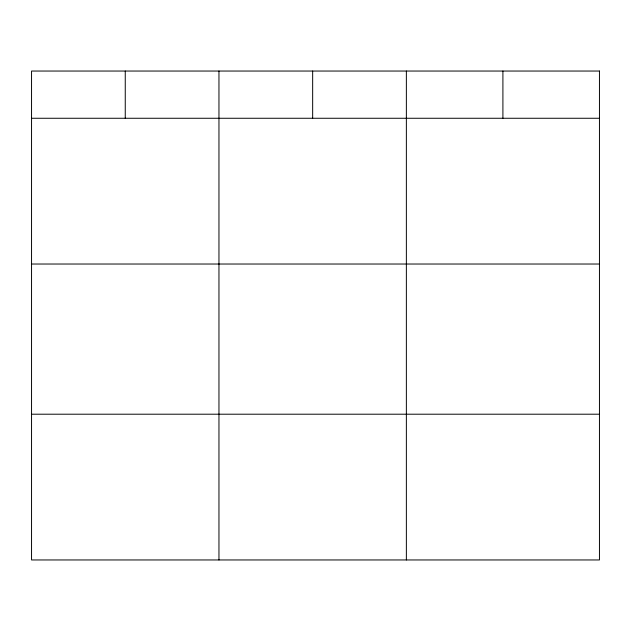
<?xml version="1.0" encoding="UTF-8"?>
<svg xmlns="http://www.w3.org/2000/svg" width="631" height="631" viewBox="0 0 631 631"><rect width="100%" height="100%" fill="white"/><g stroke="black" fill="none" stroke-linecap="round" stroke-linejoin="round"><path stroke-width="0.95" d="M31.55 118.265L599.45 118.265M31.55 264.026L599.45 264.026M31.55 414.204L599.45 414.204M502.907 71.043L502.907 118.265M406.364 71.043L406.364 559.957M312.66 71.043L312.66 118.265M218.957 71.043L218.957 559.957M125.254 71.043L125.254 118.265M599.45 71.043L31.55 71.043L31.55 559.957L599.45 559.957L599.45 71.043"/></g></svg>
